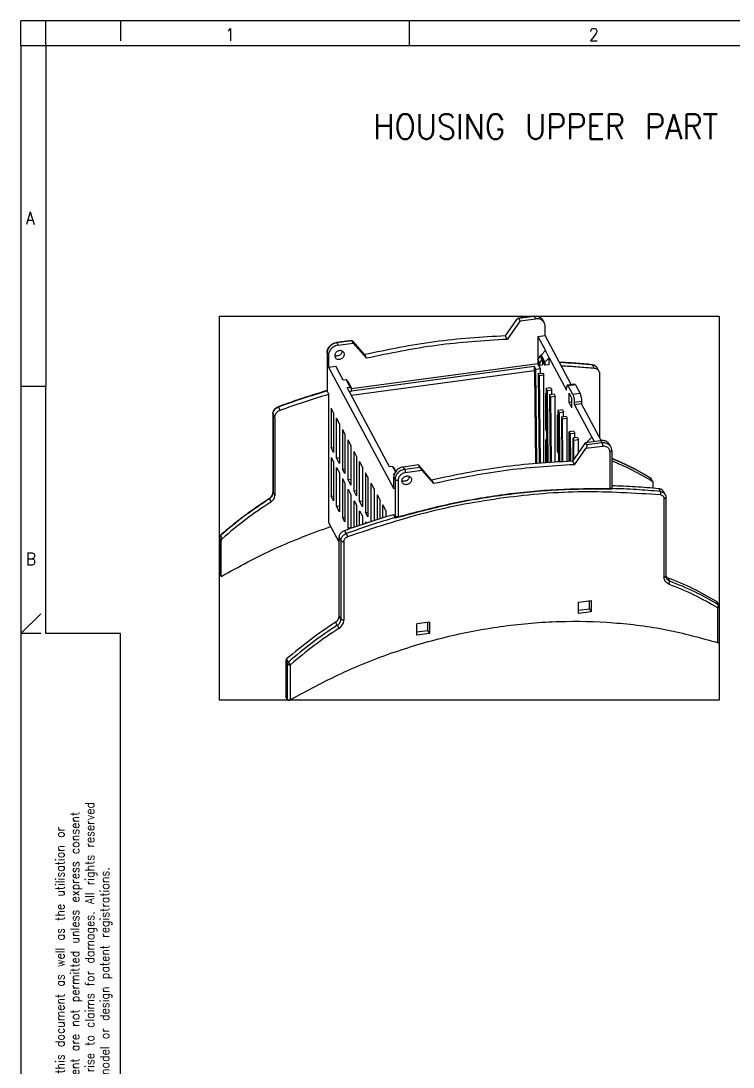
# Model space of a CAD drawing. Header units: millimetres. Extents: x -237 to 357, y 207 to 627.
# Drawn here: x -237 to -94.1, y 417.2 to 627.2 of the extents above; entities that cross this region are included whole.
import ezdxf

# ---------------------------------------------------------------- set-up
doc = ezdxf.new("R2010")
doc.units = ezdxf.units.MM
doc.layers.add('1', color=7, linetype='Continuous')
doc.styles.add('CONVERTER_11', font='txt.shx', dxfattribs={"width": 0.9})
picture_1 = doc.add_image_def('image1', size_in_pixel=(1185, 911))

# ---------------------------------------------------------------- blocks, each defined once
blk = doc.blocks.new('_rahmen__2', base_point=(352, 207.23))
at = {"layer": '1', "color": 2, "linetype": 'Continuous'}
for p, q in [((-237, 622.23), (-237, 627.23)), ((-232, 627.23), (-237, 627.23)), ((-217, 627.23), (-232, 627.23)), ((-232, 622.23), (-232, 627.23)), ((-217, 627.23), (-217, 623.23)), ((-159, 627.23), (-217, 627.23)), ((-86, 627.23), (-159, 627.23)), ((-159, 622.23), (-159, 627.23)), ((-232, 622.23), (-237, 622.23)), ((-237, 622.23), (-237, 553.89)), ((-237, 553.89), (-232, 553.89)), ((-237, 553.89), (-237, 504.23)), ((-237, 504.23), (-233, 508.23)), ((-233, 504.23), (-237, 504.23)), ((-237, 504.23), (-237, 355.73))]:
    blk.add_line(p, q, dxfattribs=at)
at = {"layer": '1', "color": 6, "linetype": 'Continuous'}
for p, q in [((-232, 622.23), (-232, 553.89)), ((-159, 622.23), (-232, 622.23)), ((-86, 622.23), (-159, 622.23)), ((-232, 504.23), (-232, 553.89)), ((-217, 504.23), (-232, 504.23)), ((-217, 212.23), (-217, 504.23))]:
    blk.add_line(p, q, dxfattribs=at)
at = {"layer": '1', "color": 7, "style": 'CONVERTER_11', "width": 0.9}
for s, p in [('1', (-196, 623.23)), ('2', (-123, 623.23)), ('A', (-236, 586.39)), ('B', (-236, 517.96))]:
    blk.add_text(s, height=2.5, dxfattribs=at).set_placement(p)
at = {"layer": '1', "color": 3, "insert": (-218.71, 385.26), "char_height": 1.8, "attachment_point": 7, "rotation": 90, "line_spacing_factor": 0.996399, "style": 'CONVERTER_11'}
blk.add_mtext('Transfer or duplication of this document as well as the utilisation or\\Pcommunication of its content are not permitted unless express consent\\Pis granted. Violations give rise to claims for damages. All rights reserved\\Pin case of patent, utility model or design patent registrations.', dxfattribs=at)
blk = doc.blocks.new('A2I_HS_CD', base_point=(352, 207.23))
at = {"layer": '1'}
blk.add_blockref('_rahmen__2', (352, 207.23), dxfattribs=at)
blk = doc.blocks.new('Rckans1', base_point=(-19.69075, 567.24561))
at = {"layer": '1', "color": 6, "style": 'CONVERTER_11', "width": 0.9}
blk.add_text('HOUSING UPPER PART', height=5, dxfattribs=at).set_placement((-166.25686, 603.50997))
blk = doc.blocks.new('BC_53_6_GEH-OT_U22_H_Select__00384165__39', base_point=(-197.15, 490.85))
at = {"color": 2, "linetype": 'Continuous'}
for p, q in [((-137.52, 567.27), (-139.81, 564.02)), ((-136.79, 567.02), (-139.42, 563.3)), ((-134.07, 567.97), (-137.16, 567.56)), ((-134.01, 567.91), (-137.05, 567.5)), ((-136.79, 567.02), (-137.05, 567.5)), ((-136.79, 567.02), (-133.75, 567.43)), ((-134.01, 567.91), (-133.75, 567.43)), ((-132.24, 567.12), (-131.98, 566.64)), ((-131.81, 564.05), (-131.81, 565.95)), ((-170.58, 563.08), (-173.67, 562.67)), ((-170.57, 563.01), (-173.61, 562.61)), ((-170.31, 562.53), (-170.57, 563.01)), ((-168.06, 560.24), (-170.36, 562.87)), ((-139.81, 564.02), (-139.42, 563.3)), ((-133.26, 563.86), (-131.81, 564.05)), ((-133.26, 563.86), (-133.26, 558.4)), ((-133.26, 563.86), (-131.76, 561.05)), ((-126.55, 554.23), (-131.81, 564.05)), ((-173.61, 562.61), (-173.35, 562.12)), ((-173.35, 562.12), (-170.31, 562.53)), ((-167.67, 559.51), (-170.31, 562.53)), ((-132.63, 560.16), (-131.76, 561.05)), ((-130.99, 559.61), (-131.76, 561.05)), ((-175.56, 560.68), (-175.56, 552.99)), ((-175.54, 560.61), (-175.28, 560.13)), ((-175.54, 560.61), (-175.54, 552.94)), ((-175.28, 560.13), (-175.28, 557.71)), ((-168.06, 560.24), (-167.67, 559.51)), ((-132.71, 560.14), (-133.24, 559.25)), ((-132.84, 558.5), (-133.24, 559.25)), ((-133.24, 559.25), (-133.24, 558.86)), ((-133.24, 558.86), (-132.84, 558.11)), ((-132.84, 558.5), (-132.44, 559.19)), ((-132.71, 560.14), (-132.63, 559.99)), ((-132.63, 559.55), (-132.63, 560.16)), ((-132.63, 560.16), (-131.86, 558.71)), ((-132.63, 559.55), (-131.86, 558.1)), ((-132.31, 558.96), (-132.31, 558.18)), ((-131.86, 558.71), (-130.99, 559.61)), ((-131.86, 558.71), (-131.86, 558.1)), ((-130.99, 558.22), (-130.99, 559.61)), ((-130.99, 559.61), (-127.49, 553.09)), ((-175.28, 557.71), (-173.83, 557.9)), ((-175.28, 557.71), (-162.19, 533.27)), ((-172.33, 555.1), (-173.83, 557.9)), ((-133.26, 558.4), (-170.69, 553.39)), ((-170.69, 553), (-134, 557.91)), ((-133.99, 556.96), (-170.69, 552.04)), ((-134, 557.91), (-133.99, 556.96)), ((-133.68, 557.32), (-134, 557.91)), ((-133.88, 556.76), (-133.99, 556.96)), ((-133.7, 538.4), (-133.88, 556.76)), ((-133.68, 557.32), (-132.75, 557.45)), ((-133.5, 538.42), (-133.68, 557.32)), ((-132.75, 557.45), (-133.26, 558.4)), ((-133.2, 556.43), (-132.27, 556.55)), ((-132.84, 558.11), (-132.84, 558.5)), ((-132.84, 558.11), (-132.31, 558.18)), ((-132.75, 556.49), (-132.75, 557.45)), ((-132.27, 556.55), (-132.07, 556.17)), ((-130.99, 558.22), (-131.86, 558.1)), ((-121.95, 557.53), (-122.29, 558.16)), ((-121, 556.94), (-121.33, 557.56)), ((-171.75, 555.18), (-172.33, 555.1)), ((-171.46, 554.96), (-171.75, 555.18)), ((-171.75, 555.18), (-170.98, 553.73)), ((-171.46, 554.96), (-170.69, 553.51)), ((-133, 556.04), (-133.2, 556.43)), ((-133.2, 556.43), (-133.03, 538.46)), ((-133, 556.04), (-132.07, 556.17)), ((-133, 556.04), (-132.83, 538.47)), ((-132.07, 538.53), (-132.07, 556.17)), ((-120.87, 556.42), (-120.87, 543.63)), ((-175.2, 552.31), (-175.54, 552.94)), ((-175.2, 526.47), (-175.2, 552.31)), ((-171.55, 553.65), (-170.98, 553.73)), ((-163.01, 537.71), (-171.55, 553.65)), ((-171.12, 552.84), (-170.69, 552.9)), ((-170.98, 553.73), (-170.69, 553.51)), ((-170.69, 552.9), (-170.69, 553.51)), ((-131.67, 552.48), (-131.6, 552.35)), ((-131.67, 545.12), (-131.67, 552.48)), ((-130.68, 553.58), (-131.61, 553.46)), ((-131.41, 553.07), (-131.61, 553.46)), ((-131.61, 553.46), (-131.47, 538.58)), ((-131.41, 553.07), (-130.47, 553.2)), ((-131.41, 553.07), (-131.26, 538.59)), ((-130, 552.3), (-130.93, 552.18)), ((-130.68, 553.58), (-130.47, 553.2)), ((-130.47, 552.24), (-130.47, 553.2)), ((-130, 552.3), (-129.79, 551.92)), ((-127.49, 553.09), (-127.49, 553.52)), ((-125.89, 554.32), (-127.34, 554.13)), ((-125.73, 554.17), (-127.18, 553.98)), ((-126.25, 552.24), (-127.18, 553.98)), ((-127, 550.61), (-127, 552.51)), ((-127, 552.51), (-126.43, 551.45)), ((-124.8, 552.43), (-126.25, 552.24)), ((-125.73, 554.17), (-124.8, 552.43)), ((-130.72, 551.79), (-130.93, 552.18)), ((-130.93, 552.18), (-130.79, 538.63)), ((-130.72, 551.79), (-129.79, 551.92)), ((-130.72, 551.79), (-130.59, 538.64)), ((-129.79, 538.69), (-129.79, 551.92)), ((-126.43, 550.69), (-127, 550.61)), ((-126.43, 549.55), (-127, 550.61)), ((-126.43, 549.55), (-126.43, 551.45)), ((-124.49, 550.81), (-125.94, 550.62)), ((-125.94, 550.19), (-125.94, 550.62)), ((-124.49, 550.38), (-125.94, 550.19)), ((-124.49, 550.81), (-124.49, 550.38)), ((-120.54, 543), (-124.49, 550.38)), ((-186.42, 548.38), (-186.42, 532.6)), ((-186.41, 548.31), (-186.41, 532.53)), ((-186.07, 547.69), (-186.41, 548.31)), ((-184.99, 549.09), (-185.32, 549.72)), ((-174.77, 549.47), (-174.77, 541.51)), ((-174.29, 548.58), (-174.77, 549.47)), ((-174.29, 548.58), (-174.29, 540.62)), ((-129.34, 540.78), (-129.34, 548.14)), ((-129.34, 548.14), (-129.22, 547.91)), ((-128.3, 549.14), (-129.23, 549.01)), ((-129.23, 549.01), (-129.13, 538.73)), ((-129.02, 548.63), (-129.23, 549.01)), ((-129.02, 548.63), (-128.09, 548.75)), ((-129.02, 548.63), (-128.93, 538.74)), ((-128.3, 549.14), (-128.09, 548.75)), ((-128.09, 547.79), (-128.09, 548.75)), ((-125.94, 550.19), (-122.45, 543.67)), ((-186.07, 547.69), (-186.07, 531.91)), ((-173.69, 539.49), (-173.69, 547.46)), ((-173.09, 546.34), (-173.69, 547.46)), ((-173.09, 546.34), (-173.09, 538.38)), ((-128.55, 547.73), (-127.61, 547.86)), ((-128.55, 547.73), (-128.46, 538.77)), ((-128.34, 547.35), (-128.55, 547.73)), ((-128.34, 547.35), (-127.41, 547.47)), ((-128.26, 538.78), (-128.34, 547.35)), ((-127.61, 547.86), (-127.41, 547.47)), ((-127.41, 538.82), (-127.41, 547.47)), ((-172.49, 545.22), (-172.49, 537.26)), ((-172.01, 544.33), (-172.49, 545.22)), ((-172.01, 544.33), (-172.01, 536.37)), ((-131.67, 545.12), (-131.53, 545.14)), ((-131.53, 544.86), (-131.67, 545.12)), ((-126.02, 544.89), (-126.95, 544.76)), ((-126.75, 544.38), (-126.95, 544.76)), ((-126.9, 538.84), (-126.95, 544.76)), ((-126.75, 544.38), (-125.82, 544.5)), ((-126.75, 544.38), (-126.69, 538.85)), ((-126.02, 544.89), (-125.82, 544.5)), ((-125.82, 543.54), (-125.82, 544.5)), ((-171.36, 535.15), (-171.36, 543.11)), ((-170.77, 542), (-171.36, 543.11)), ((-170.77, 542), (-170.77, 534.04)), ((-131.67, 538.56), (-131.67, 543.22)), ((-131.67, 543.22), (-131.51, 542.92)), ((-127.01, 538.83), (-127.01, 543.79)), ((-127.01, 543.79), (-126.94, 543.66)), ((-123.69, 542.58), (-126.33, 538.86)), ((-125.34, 543.61), (-126.27, 543.48)), ((-126.27, 543.48), (-126.06, 543.1)), ((-126.27, 543.48), (-126.22, 539)), ((-126.06, 543.1), (-125.13, 543.22)), ((-126.02, 539.29), (-126.06, 543.1)), ((-125.34, 543.61), (-125.13, 543.22)), ((-125.13, 540.55), (-125.13, 543.22)), ((-123.69, 542.58), (-120.65, 542.99)), ((-123.43, 542.1), (-123.69, 542.58)), ((-120.26, 541.83), (-123.64, 541.38)), ((-120.39, 542.51), (-123.43, 542.1)), ((-123.31, 542.77), (-122.45, 543.67)), ((-123.31, 542.63), (-123.31, 542.77)), ((-123.31, 542.77), (-123.25, 542.64)), ((-122.45, 543.67), (-121.99, 542.81)), ((-120.39, 542.51), (-120.65, 542.99)), ((-118.63, 541.72), (-118.89, 542.2)), ((-174.77, 541.51), (-174.29, 541.57)), ((-174.29, 540.62), (-174.77, 541.51)), ((-170.11, 532.82), (-170.11, 540.78)), ((-169.63, 539.88), (-170.11, 540.78)), ((-169.63, 539.88), (-169.63, 531.92)), ((-129.34, 540.78), (-129.15, 540.8)), ((-129.15, 540.41), (-129.34, 540.78)), ((-125.94, 538.14), (-123.64, 541.38)), ((-118.81, 540.73), (-118.81, 533.39)), ((-118.44, 540.97), (-118.44, 533.28)), ((-174.77, 539.61), (-174.29, 538.71)), ((-174.77, 539.61), (-174.77, 531.81)), ((-174.29, 538.71), (-174.29, 530.92)), ((-173.69, 539.49), (-173.09, 539.57)), ((-173.09, 538.38), (-173.69, 539.49)), ((-168.44, 537.65), (-169.03, 538.76)), ((-169.03, 530.8), (-169.03, 538.76)), ((-168.44, 537.65), (-168.44, 529.69)), ((-162.43, 537.79), (-163.01, 537.71)), ((-162.43, 537.79), (-162.14, 537.57)), ((-162.43, 537.79), (-161.85, 536.71)), ((-157.21, 538.09), (-160.25, 537.68)), ((-159.99, 537.2), (-160.25, 537.68)), ((-156.95, 537.61), (-159.99, 537.2)), ((-156.95, 537.61), (-157.21, 538.09)), ((-154.58, 535.07), (-157.21, 538.09)), ((-129.34, 538.87), (-129.26, 538.72)), ((-129.34, 538.72), (-129.34, 538.87)), ((-126.33, 538.86), (-125.94, 538.14)), ((-173.69, 537.59), (-173.09, 536.48)), ((-173.69, 529.79), (-173.69, 537.59)), ((-173.09, 536.48), (-173.09, 528.68)), ((-172.49, 537.26), (-172.01, 537.32)), ((-172.01, 536.37), (-172.49, 537.26)), ((-167.36, 535.63), (-167.83, 536.53)), ((-167.83, 536.53), (-167.83, 528.57)), ((-167.36, 535.63), (-167.36, 527.67)), ((-162.24, 536.26), (-162.07, 536.29)), ((-162.14, 536.08), (-162.24, 536.26)), ((-162.19, 533.27), (-162.19, 535.69)), ((-161.93, 535.21), (-162.19, 535.69)), ((-161.75, 536.84), (-162.14, 537.57)), ((-156.48, 536.98), (-159.87, 536.53)), ((-156.48, 536.98), (-154.19, 534.35)), ((-172.49, 535.36), (-172.49, 527.56)), ((-172.49, 535.36), (-172.01, 534.46)), ((-172.01, 534.46), (-172.01, 526.67)), ((-171.36, 535.15), (-170.77, 535.23)), ((-170.77, 534.04), (-171.36, 535.15)), ((-166.11, 533.3), (-166.7, 534.42)), ((-166.7, 526.79), (-166.7, 534.42)), ((-161.93, 535.21), (-161.93, 527.53)), ((-161.31, 535.03), (-161.31, 527.69)), ((-154.58, 535.07), (-154.19, 534.35)), ((-118.45, 533.44), (-118.45, 533.22)), ((-110.32, 534.86), (-110.66, 535.48)), ((-110.19, 534.72), (-110.53, 535.35)), ((-110.15, 533.49), (-110.15, 534.55)), ((-187.14, 531.31), (-186.81, 530.68)), ((-186.41, 532.53), (-186.07, 531.91)), ((-174.77, 531.81), (-174.29, 531.88)), ((-174.29, 530.92), (-174.77, 531.81)), ((-171.36, 533.24), (-170.77, 532.13)), ((-171.36, 525.45), (-171.36, 533.24)), ((-170.77, 532.13), (-170.77, 525.4)), ((-169.63, 532.88), (-170.11, 532.82)), ((-169.63, 531.92), (-170.11, 532.82)), ((-166.11, 533.3), (-166.11, 526.98)), ((-164.97, 531.19), (-165.45, 532.08)), ((-165.45, 527.19), (-165.45, 532.08)), ((-108.68, 532.76), (-109.01, 533.38)), ((-107.72, 532.16), (-108.06, 532.79)), ((-107.95, 531.34), (-107.95, 515.56)), ((-107.58, 531.58), (-107.58, 515.8)), ((-173.69, 529.79), (-173.09, 529.87)), ((-173.09, 528.68), (-173.69, 529.79)), ((-170.11, 525.63), (-170.11, 530.91)), ((-170.11, 530.91), (-169.63, 530.02)), ((-169.63, 530.02), (-169.63, 525.8)), ((-169.03, 530.8), (-168.44, 530.88)), ((-168.44, 529.69), (-169.03, 530.8)), ((-164.97, 531.19), (-164.97, 527.34)), ((-164.37, 527.53), (-164.37, 530.07)), ((-163.78, 528.96), (-164.37, 530.07)), ((-172.49, 527.56), (-172.01, 527.63)), ((-172.01, 526.67), (-172.49, 527.56)), ((-169.03, 526.01), (-169.03, 528.9)), ((-169.03, 528.9), (-168.44, 527.78)), ((-168.44, 527.78), (-168.44, 526.21)), ((-167.83, 528.57), (-167.36, 528.63)), ((-167.36, 527.67), (-167.83, 528.57)), ((-163.78, 528.96), (-163.78, 527.71)), ((-161.93, 527.53), (-162.26, 528.16)), ((-161.83, 527.71), (-161.83, 527.41)), ((-173.13, 522.6), (-175.2, 526.47)), ((-171.36, 525.45), (-170.77, 525.53)), ((-171.24, 525.23), (-171.36, 525.45)), ((-167.83, 526.66), (-167.72, 526.45)), ((-167.83, 526.66), (-167.83, 526.42)), ((-197.15, 523.63), (-197.15, 516.41)), ((-197.13, 523.57), (-197.13, 516.34)), ((-197.13, 523.57), (-196.79, 522.94)), ((-196.95, 523.92), (-196.62, 523.29)), ((-196.79, 515.71), (-196.79, 522.94)), ((-173.13, 507.76), (-173.13, 523.54)), ((-172.79, 522.91), (-173.13, 523.54)), ((-172.79, 522.91), (-172.79, 507.13)), ((-171.71, 524.31), (-172.05, 524.94)), ((-172.18, 522.73), (-172.18, 506.95)), ((-196.79, 515.71), (-197.13, 516.34)), ((-107.19, 515.46), (-106.86, 514.83)), ((-125.09, 510.53), (-122.58, 510.86)), ((-125.09, 508.28), (-125.09, 510.53)), ((-122.9, 509.22), (-122.9, 510.82)), ((-122.58, 510.86), (-122.58, 508.61)), ((-97.38, 510.71), (-97.05, 510.08)), ((-96.91, 509.94), (-97.25, 510.57)), ((-125.09, 508.92), (-122.9, 509.22)), ((-122.58, 508.61), (-125.09, 508.28)), ((-122.9, 509.22), (-122.58, 508.61)), ((-97.22, 509.46), (-97.22, 502.46)), ((-96.85, 509.71), (-96.85, 502.49)), ((-173.53, 505.9), (-173.86, 506.53)), ((-172.79, 507.13), (-173.13, 507.76)), ((-155.04, 506.52), (-157.55, 506.18)), ((-157.55, 503.93), (-157.55, 506.18)), ((-155.36, 504.87), (-155.36, 506.47)), ((-155.04, 506.52), (-155.04, 504.26)), ((-157.55, 504.58), (-155.36, 504.87)), ((-155.04, 504.26), (-157.55, 503.93)), ((-155.04, 504.26), (-155.36, 504.87)), ((-183.85, 498.79), (-183.51, 498.16)), ((-183.85, 498.79), (-183.85, 491.57)), ((-183.34, 498.52), (-183.68, 499.15)), ((-183.51, 490.94), (-183.51, 498.16)), ((-182.9, 490.98), (-182.9, 497.99)), ((-183.51, 490.94), (-183.85, 491.57))]:
    blk.add_line(p, q, dxfattribs=at)
for centre, start, end in [((-110.97, 535.11), 28.1868, 58.6535), ((-196.65, 523.63), 131.2531, 180), ((-97.35, 509.71), 0, 28.1868)]:
    blk.add_arc(centre, 0.5, start, end, dxfattribs=at)
for points, knots in [([(-137.52, 567.27), (-137.49, 567.31), (-137.43, 567.38), (-137.34, 567.47), (-137.25, 567.53), (-137.19, 567.55), (-137.16, 567.56)], [0, 0, 0, 0, 0.1456432, 0.2755247, 0.3838684, 0.4684606, 0.4684606, 0.4684606, 0.4684606]), ([(-137.16, 567.56), (-137.14, 567.56), (-137.09, 567.56), (-137.06, 567.52), (-137.05, 567.5)], [0, 0, 0, 0, 0.0682732, 0.1344936, 0.1344936, 0.1344936, 0.1344936]), ([(-134.07, 567.97), (-134.02, 567.98), (-133.93, 567.99), (-133.78, 567.99), (-133.64, 567.99), (-133.5, 567.97), (-133.37, 567.95), (-133.24, 567.92), (-133.11, 567.87), (-132.99, 567.82), (-132.88, 567.76), (-132.76, 567.7), (-132.66, 567.62), (-132.56, 567.53), (-132.47, 567.44), (-132.38, 567.35), (-132.31, 567.24), (-132.26, 567.16), (-132.24, 567.12)], [0, 0, 0, 0, 0.154107, 0.28848, 0.438151, 0.568803, 0.705525, 0.840988, 0.974153, 1.106069, 1.228477, 1.365982, 1.50318, 1.623485, 1.753153, 1.882172, 2.014556, 2.1467, 2.1467, 2.1467, 2.1467]), ([(-134.01, 567.91), (-134.01, 567.93), (-134.03, 567.96), (-134.06, 567.97), (-134.07, 567.97)], [0, 0, 0, 0, 0.05960498, 0.09445662, 0.09445662, 0.09445662, 0.09445662]), ([(-132.24, 567.12), (-132.3, 567.21), (-132.41, 567.4), (-132.66, 567.62), (-132.95, 567.79), (-133.28, 567.89), (-133.64, 567.94), (-133.88, 567.92), (-134.01, 567.91)], [0, 0, 0, 0, 0.320626, 0.646091, 0.980349, 1.325836, 1.683216, 2.051445, 2.051445, 2.051445, 2.051445]), ([(-131.98, 566.64), (-132.04, 566.73), (-132.16, 566.91), (-132.4, 567.13), (-132.7, 567.3), (-133.03, 567.41), (-133.38, 567.46), (-133.62, 567.44), (-133.75, 567.43)], [0, 0, 0, 0, 0.320626, 0.646091, 0.980349, 1.325836, 1.683216, 2.051445, 2.051445, 2.051445, 2.051445]), ([(-131.81, 565.95), (-131.82, 566.08), (-131.84, 566.31), (-131.93, 566.53), (-131.98, 566.64)], [0, 0, 0, 0, 0.3591001, 0.7118144, 0.7118144, 0.7118144, 0.7118144]), ([(-170.57, 563.01), (-170.58, 563.03), (-170.59, 563.05), (-170.59, 563.08), (-170.58, 563.08)], [0, 0, 0, 0, 0.05498309, 0.07404975, 0.07404975, 0.07404975, 0.07404975]), ([(-170.58, 563.08), (-170.57, 563.08), (-170.55, 563.07), (-170.5, 563.02), (-170.43, 562.95), (-170.38, 562.9), (-170.36, 562.87)], [0, 0, 0, 0, 0.0306225, 0.0957791, 0.1926099, 0.3150593, 0.3150593, 0.3150593, 0.3150593]), ([(-139.81, 564.02), (-144.53, 563.73), (-154.04, 563.14), (-163.37, 561.21), (-168.06, 560.24)], [0, 0, 0, 0, 14.178223, 28.5383, 28.5383, 28.5383, 28.5383]), ([(-139.42, 563.3), (-144.15, 563.01), (-153.65, 562.42), (-162.98, 560.49), (-167.67, 559.51)], [0, 0, 0, 0, 14.178223, 28.5383, 28.5383, 28.5383, 28.5383]), ([(-175.56, 560.68), (-175.56, 560.74), (-175.55, 560.85), (-175.52, 561.02), (-175.48, 561.18), (-175.4, 561.41), (-175.26, 561.68), (-175.08, 561.92), (-174.9, 562.1), (-174.74, 562.23), (-174.58, 562.34), (-174.35, 562.47), (-174.06, 562.6), (-173.8, 562.64), (-173.67, 562.67)], [0, 0, 0, 0, 0.181887, 0.338239, 0.511173, 0.686235, 1.050075, 1.421439, 1.597293, 1.807574, 2.020515, 2.199887, 2.589491, 2.975683, 2.975683, 2.975683, 2.975683]), ([(-173.61, 562.61), (-173.78, 562.57), (-174.12, 562.5), (-174.58, 562.26), (-174.99, 561.93), (-175.29, 561.53), (-175.5, 561.08), (-175.53, 560.77), (-175.54, 560.61)], [0, 0, 0, 0, 0.515633, 1.037673, 1.55558, 2.059697, 2.543454, 3.005277, 3.005277, 3.005277, 3.005277]), ([(-173.35, 562.12), (-173.52, 562.09), (-173.86, 562.02), (-174.32, 561.78), (-174.73, 561.45), (-175.03, 561.05), (-175.24, 560.6), (-175.27, 560.29), (-175.28, 560.13)], [0, 0, 0, 0, 0.515633, 1.037673, 1.55558, 2.059697, 2.543454, 3.005277, 3.005277, 3.005277, 3.005277]), ([(-172.18, 560.64), (-172.22, 560.71), (-172.31, 560.83), (-172.51, 560.97), (-172.75, 561.04), (-173, 561.05), (-173.27, 561), (-173.51, 560.89), (-173.73, 560.72), (-173.89, 560.52), (-174, 560.28), (-174.02, 560.12), (-174.03, 560.04)], [0, 0, 0, 0, 0.227738, 0.46212, 0.707455, 0.964574, 1.23101, 1.501962, 1.771571, 2.03429, 2.286222, 2.526301, 2.526301, 2.526301, 2.526301]), ([(-174.02, 560.12), (-173.95, 560.09), (-173.8, 560.03), (-173.55, 560.01), (-173.29, 560.05), (-173.05, 560.15), (-172.83, 560.3), (-172.66, 560.49), (-172.53, 560.7), (-172.5, 560.86), (-172.49, 560.94)], [0, 0, 0, 0, 0.236966, 0.48516, 0.742736, 1.005592, 1.268447, 1.526023, 1.774217, 2.011183, 2.011183, 2.011183, 2.011183]), ([(-173.61, 562.61), (-173.62, 562.62), (-173.63, 562.65), (-173.66, 562.66), (-173.67, 562.67)], [0, 0, 0, 0, 0.05960498, 0.09445662, 0.09445662, 0.09445662, 0.09445662]), ([(-175.54, 560.61), (-175.55, 560.62), (-175.55, 560.65), (-175.56, 560.67), (-175.56, 560.68)], [0, 0, 0, 0, 0.03451806, 0.06742878, 0.06742878, 0.06742878, 0.06742878]), ([(-174.03, 560.04), (-174.02, 559.98), (-174.02, 559.86), (-173.97, 559.75), (-173.94, 559.7)], [0, 0, 0, 0, 0.17955, 0.3559072, 0.3559072, 0.3559072, 0.3559072]), ([(-173.94, 559.7), (-173.89, 559.62), (-173.79, 559.47), (-173.54, 559.34), (-173.25, 559.28), (-172.95, 559.31), (-172.66, 559.42), (-172.4, 559.6), (-172.21, 559.84), (-172.1, 560.11), (-172.08, 560.39), (-172.15, 560.56), (-172.18, 560.64)], [0, 0, 0, 0, 0.26309, 0.536137, 0.824568, 1.127601, 1.439319, 1.751036, 2.05407, 2.3425, 2.615547, 2.878638, 2.878638, 2.878638, 2.878638]), ([(-122.36, 558.22), (-123.46, 558.32), (-125.65, 558.53), (-127.85, 558.65), (-128.95, 558.71)], [0, 0, 0, 0, 3.296243, 6.606105, 6.606105, 6.606105, 6.606105]), ([(-122.29, 558.16), (-123.39, 558.26), (-125.6, 558.47), (-127.81, 558.59), (-128.92, 558.65)], [0, 0, 0, 0, 3.3157, 6.646043, 6.646043, 6.646043, 6.646043]), ([(-128.58, 558.02), (-127.47, 557.96), (-125.26, 557.84), (-123.06, 557.63), (-121.95, 557.53)], [0, 0, 0, 0, 3.330343, 6.646043, 6.646043, 6.646043, 6.646043]), ([(-122.36, 558.22), (-122.31, 558.22), (-122.2, 558.2), (-122.04, 558.16), (-121.89, 558.1), (-121.71, 557.99), (-121.5, 557.83), (-121.39, 557.65), (-121.33, 557.56)], [0, 0, 0, 0, 0.163244, 0.324408, 0.498539, 0.639728, 0.958065, 1.271819, 1.271819, 1.271819, 1.271819]), ([(-122.36, 558.22), (-122.35, 558.22), (-122.32, 558.21), (-122.3, 558.18), (-122.29, 558.16)], [0, 0, 0, 0, 0.04244252, 0.09818165, 0.09818165, 0.09818165, 0.09818165]), ([(-122.29, 558.16), (-122.19, 558.14), (-121.99, 558.11), (-121.72, 557.98), (-121.49, 557.8), (-121.38, 557.64), (-121.33, 557.56)], [0, 0, 0, 0, 0.30867, 0.60531, 0.891952, 1.172894, 1.172894, 1.172894, 1.172894]), ([(-121.95, 557.53), (-121.85, 557.52), (-121.65, 557.48), (-121.38, 557.35), (-121.15, 557.17), (-121.05, 557.01), (-121, 556.94)], [0, 0, 0, 0, 0.30867, 0.60531, 0.891952, 1.172894, 1.172894, 1.172894, 1.172894]), ([(-121, 556.94), (-120.96, 556.85), (-120.89, 556.69), (-120.88, 556.51), (-120.87, 556.42)], [0, 0, 0, 0, 0.2645357, 0.5338608, 0.5338608, 0.5338608, 0.5338608]), ([(-175.56, 553.01), (-175.87, 552.92), (-176.49, 552.74), (-178.45, 552.14), (-181.42, 551.2), (-184.06, 550.25), (-185.37, 549.78)], [0, 0, 0, 0, 0.974021, 1.948605, 6.137925, 10.335263, 10.335263, 10.335263, 10.335263]), ([(-175.54, 552.94), (-177.18, 552.44), (-180.47, 551.45), (-183.7, 550.29), (-185.32, 549.72)], [0, 0, 0, 0, 5.143682, 10.299958, 10.299958, 10.299958, 10.299958]), ([(-184.99, 549.09), (-183.37, 549.67), (-180.13, 550.82), (-176.85, 551.81), (-175.2, 552.31)], [0, 0, 0, 0, 5.156276, 10.299958, 10.299958, 10.299958, 10.299958]), ([(-175.56, 552.99), (-175.56, 552.98), (-175.56, 552.98), (-175.55, 552.96), (-175.55, 552.95), (-175.54, 552.94), (-175.54, 552.94)], [0, 0, 0, 0, 0.01027254, 0.02367885, 0.03853838, 0.05549798, 0.05549798, 0.05549798, 0.05549798]), ([(-127.34, 554.13), (-127.36, 554.11), (-127.43, 554.07), (-127.46, 553.93), (-127.49, 553.75), (-127.49, 553.6), (-127.49, 553.52)], [0, 0, 0, 0, 0.0792975, 0.2122926, 0.4059893, 0.6521909, 0.6521909, 0.6521909, 0.6521909]), ([(-127.18, 553.98), (-127.2, 554.02), (-127.24, 554.09), (-127.31, 554.12), (-127.34, 554.13)], [0, 0, 0, 0, 0.143052, 0.2266959, 0.2266959, 0.2266959, 0.2266959]), ([(-125.73, 554.17), (-125.75, 554.22), (-125.79, 554.29), (-125.86, 554.31), (-125.89, 554.32)], [0, 0, 0, 0, 0.143052, 0.2266959, 0.2266959, 0.2266959, 0.2266959]), ([(-124.8, 552.43), (-124.77, 552.37), (-124.71, 552.23), (-124.64, 551.99), (-124.58, 551.71), (-124.53, 551.41), (-124.5, 551.11), (-124.49, 550.91), (-124.49, 550.81)], [0, 0, 0, 0, 0.202087, 0.456941, 0.749288, 1.06056, 1.370656, 1.659571, 1.659571, 1.659571, 1.659571]), ([(-126.25, 552.24), (-126.22, 552.18), (-126.16, 552.04), (-126.09, 551.8), (-126.03, 551.52), (-125.98, 551.22), (-125.95, 550.92), (-125.94, 550.72), (-125.94, 550.62)], [0, 0, 0, 0, 0.202087, 0.456941, 0.749288, 1.06056, 1.370656, 1.659571, 1.659571, 1.659571, 1.659571]), ([(-186.42, 548.38), (-186.42, 548.42), (-186.42, 548.49), (-186.41, 548.6), (-186.39, 548.7), (-186.35, 548.8), (-186.31, 548.91), (-186.26, 549.01), (-186.21, 549.12), (-186.14, 549.22), (-186.06, 549.31), (-185.98, 549.4), (-185.9, 549.48), (-185.8, 549.55), (-185.7, 549.62), (-185.6, 549.68), (-185.49, 549.74), (-185.41, 549.77), (-185.37, 549.78)], [0, 0, 0, 0, 0.115759, 0.217468, 0.319911, 0.438275, 0.542979, 0.664115, 0.779526, 0.895817, 1.022412, 1.133232, 1.262543, 1.375217, 1.497416, 1.619779, 1.742173, 1.864422, 1.864422, 1.864422, 1.864422]), ([(-186.42, 548.38), (-186.42, 548.37), (-186.42, 548.34), (-186.41, 548.32), (-186.41, 548.31)], [0, 0, 0, 0, 0.03291072, 0.06742878, 0.06742878, 0.06742878, 0.06742878]), ([(-186.41, 548.31), (-186.4, 548.41), (-186.39, 548.61), (-186.28, 548.89), (-186.11, 549.16), (-185.89, 549.39), (-185.62, 549.59), (-185.42, 549.67), (-185.32, 549.72)], [0, 0, 0, 0, 0.289496, 0.590437, 0.902748, 1.224309, 1.55149, 1.879794, 1.879794, 1.879794, 1.879794]), ([(-186.07, 547.69), (-186.06, 547.78), (-186.05, 547.98), (-185.94, 548.26), (-185.77, 548.53), (-185.55, 548.76), (-185.29, 548.96), (-185.09, 549.04), (-184.99, 549.09)], [0, 0, 0, 0, 0.289496, 0.590437, 0.902748, 1.224309, 1.55149, 1.879794, 1.879794, 1.879794, 1.879794]), ([(-185.37, 549.78), (-185.37, 549.78), (-185.36, 549.78), (-185.34, 549.75), (-185.33, 549.73), (-185.32, 549.72)], [0, 0, 0, 0, 0.01259632, 0.04076441, 0.08538674, 0.08538674, 0.08538674, 0.08538674]), ([(-123.43, 542.1), (-123.43, 542.07), (-123.4, 542.01), (-123.41, 541.91), (-123.44, 541.78), (-123.49, 541.65), (-123.56, 541.51), (-123.61, 541.42), (-123.64, 541.38)], [0, 0, 0, 0, 0.081804, 0.1878602, 0.3167339, 0.4628059, 0.6182625, 0.7742732, 0.7742732, 0.7742732, 0.7742732]), ([(-118.89, 542.2), (-118.94, 542.29), (-119.06, 542.48), (-119.31, 542.7), (-119.6, 542.86), (-119.93, 542.97), (-120.29, 543.02), (-120.53, 543), (-120.65, 542.99)], [0, 0, 0, 0, 0.320626, 0.646091, 0.980349, 1.325836, 1.683216, 2.051445, 2.051445, 2.051445, 2.051445]), ([(-118.63, 541.72), (-118.69, 541.81), (-118.8, 541.99), (-119.05, 542.21), (-119.34, 542.38), (-119.67, 542.49), (-120.03, 542.54), (-120.27, 542.52), (-120.39, 542.51)], [0, 0, 0, 0, 0.320626, 0.646091, 0.980349, 1.325836, 1.683216, 2.051445, 2.051445, 2.051445, 2.051445]), ([(-120.39, 542.51), (-120.38, 542.48), (-120.35, 542.42), (-120.32, 542.32), (-120.3, 542.21), (-120.28, 542.08), (-120.27, 541.96), (-120.26, 541.87), (-120.26, 541.83)], [0, 0, 0, 0, 0.0842028, 0.1903919, 0.3122033, 0.4418999, 0.5711068, 0.6914878, 0.6914878, 0.6914878, 0.6914878]), ([(-118.81, 540.73), (-118.82, 540.84), (-118.84, 541.06), (-118.99, 541.36), (-119.23, 541.61), (-119.54, 541.77), (-119.89, 541.86), (-120.14, 541.84), (-120.26, 541.83)], [0, 0, 0, 0, 0.333278, 0.660898, 0.992187, 1.335233, 1.694389, 2.069437, 2.069437, 2.069437, 2.069437]), ([(-118.44, 540.97), (-118.45, 540.94), (-118.46, 540.88), (-118.55, 540.81), (-118.67, 540.75), (-118.76, 540.74), (-118.81, 540.73)], [0, 0, 0, 0, 0.0846276, 0.1897751, 0.3210579, 0.4731933, 0.4731933, 0.4731933, 0.4731933]), ([(-118.44, 540.97), (-118.44, 541.03), (-118.45, 541.16), (-118.48, 541.35), (-118.54, 541.54), (-118.6, 541.66), (-118.63, 541.72)], [0, 0, 0, 0, 0.1756076, 0.3864275, 0.5839512, 0.7806872, 0.7806872, 0.7806872, 0.7806872]), ([(-160.25, 537.68), (-160.42, 537.65), (-160.76, 537.58), (-161.23, 537.34), (-161.63, 537.01), (-161.94, 536.61), (-162.14, 536.16), (-162.17, 535.85), (-162.19, 535.69)], [0, 0, 0, 0, 0.515633, 1.037673, 1.55558, 2.059697, 2.543454, 3.005277, 3.005277, 3.005277, 3.005277]), ([(-156.48, 536.98), (-156.52, 537.02), (-156.58, 537.09), (-156.67, 537.21), (-156.76, 537.32), (-156.84, 537.43), (-156.9, 537.52), (-156.94, 537.58), (-156.95, 537.61)], [0, 0, 0, 0, 0.1422689, 0.2931508, 0.4424565, 0.5801072, 0.6968462, 0.7849294, 0.7849294, 0.7849294, 0.7849294]), ([(-126.33, 538.86), (-131.05, 538.57), (-140.56, 537.98), (-149.88, 536.05), (-154.58, 535.07)], [0, 0, 0, 0, 14.178223, 28.5383, 28.5383, 28.5383, 28.5383]), ([(-125.94, 538.14), (-130.66, 537.84), (-140.17, 537.26), (-149.5, 535.32), (-154.19, 534.35)], [0, 0, 0, 0, 14.178223, 28.5383, 28.5383, 28.5383, 28.5383]), ([(-118.44, 539.47), (-117.94, 539.25), (-116.93, 538.82), (-115.09, 537.96), (-113, 536.89), (-111.45, 535.98), (-110.71, 535.54)], [0, 0, 0, 0, 1.645672, 3.284078, 6.097064, 8.684871, 8.684871, 8.684871, 8.684871]), ([(-118.44, 539.44), (-117.1, 538.85), (-114.43, 537.68), (-111.91, 536.21), (-110.66, 535.48)], [0, 0, 0, 0, 4.393497, 8.734948, 8.734948, 8.734948, 8.734948]), ([(-118.44, 538.95), (-117.04, 538.34), (-114.25, 537.14), (-111.63, 535.61), (-110.32, 534.86)], [0, 0, 0, 0, 4.577615, 9.098662, 9.098662, 9.098662, 9.098662]), ([(-159.99, 537.2), (-160.16, 537.17), (-160.5, 537.1), (-160.97, 536.85), (-161.37, 536.53), (-161.68, 536.13), (-161.89, 535.68), (-161.91, 535.36), (-161.93, 535.21)], [0, 0, 0, 0, 0.515633, 1.037673, 1.55558, 2.059697, 2.543454, 3.005277, 3.005277, 3.005277, 3.005277]), ([(-159.87, 536.53), (-159.99, 536.5), (-160.25, 536.45), (-160.6, 536.27), (-160.9, 536.02), (-161.13, 535.72), (-161.28, 535.39), (-161.3, 535.15), (-161.31, 535.03)], [0, 0, 0, 0, 0.386725, 0.778255, 1.166685, 1.544773, 1.907591, 2.253957, 2.253957, 2.253957, 2.253957]), ([(-160.54, 534.88), (-160.53, 534.96), (-160.52, 535.12), (-160.41, 535.35), (-160.24, 535.56), (-160.03, 535.72), (-159.78, 535.84), (-159.52, 535.89), (-159.26, 535.88), (-159.02, 535.8), (-158.82, 535.67), (-158.74, 535.54), (-158.69, 535.48)], [0, 0, 0, 0, 0.240078, 0.49201, 0.754729, 1.024339, 1.29529, 1.561726, 1.818845, 2.06418, 2.298563, 2.526301, 2.526301, 2.526301, 2.526301]), ([(-160.54, 534.96), (-160.46, 534.93), (-160.31, 534.86), (-160.06, 534.85), (-159.81, 534.89), (-159.56, 534.99), (-159.35, 535.13), (-159.17, 535.32), (-159.05, 535.54), (-159.02, 535.7), (-159, 535.78)], [0, 0, 0, 0, 0.236966, 0.48516, 0.742736, 1.005592, 1.268447, 1.526023, 1.774217, 2.011183, 2.011183, 2.011183, 2.011183]), ([(-159.99, 537.2), (-159.98, 537.18), (-159.96, 537.12), (-159.93, 537.02), (-159.9, 536.9), (-159.88, 536.78), (-159.87, 536.65), (-159.87, 536.57), (-159.87, 536.53)], [0, 0, 0, 0, 0.0842028, 0.1903919, 0.3122033, 0.4418999, 0.5711068, 0.6914878, 0.6914878, 0.6914878, 0.6914878]), ([(-110.66, 535.48), (-110.67, 535.49), (-110.68, 535.52), (-110.7, 535.53), (-110.71, 535.54)], [0, 0, 0, 0, 0.03687982, 0.07172148, 0.07172148, 0.07172148, 0.07172148]), ([(-161.93, 535.21), (-161.91, 535.19), (-161.88, 535.14), (-161.79, 535.09), (-161.69, 535.05), (-161.57, 535.03), (-161.44, 535.02), (-161.36, 535.03), (-161.31, 535.03)], [0, 0, 0, 0, 0.0782978, 0.1731376, 0.2840509, 0.4072005, 0.53689, 0.6665796, 0.6665796, 0.6665796, 0.6665796]), ([(-160.46, 534.53), (-160.48, 534.59), (-160.53, 534.7), (-160.54, 534.82), (-160.54, 534.88)], [0, 0, 0, 0, 0.1763572, 0.3559072, 0.3559072, 0.3559072, 0.3559072]), ([(-158.69, 535.48), (-158.66, 535.4), (-158.59, 535.23), (-158.62, 534.95), (-158.73, 534.68), (-158.92, 534.44), (-159.17, 534.26), (-159.47, 534.15), (-159.77, 534.12), (-160.06, 534.18), (-160.3, 534.31), (-160.41, 534.46), (-160.46, 534.53)], [0, 0, 0, 0, 0.26309, 0.536137, 0.824568, 1.127601, 1.439319, 1.751036, 2.05407, 2.3425, 2.615547, 2.878638, 2.878638, 2.878638, 2.878638]), ([(-118.81, 533.39), (-118.78, 533.39), (-118.71, 533.39), (-118.63, 533.4), (-118.57, 533.42), (-118.54, 533.44), (-118.5, 533.45), (-118.49, 533.47), (-118.48, 533.48)], [0, 0, 0, 0, 0.1072093, 0.2033088, 0.2422876, 0.2858739, 0.3216181, 0.3538575, 0.3538575, 0.3538575, 0.3538575]), ([(-118.53, 533.44), (-118.52, 533.44), (-118.49, 533.44), (-118.46, 533.44), (-118.45, 533.44)], [0, 0, 0, 0, 0.04297836, 0.08595443, 0.08595443, 0.08595443, 0.08595443]), ([(-118.46, 533.49), (-118.46, 533.49), (-118.46, 533.49), (-118.47, 533.48), (-118.47, 533.48), (-118.48, 533.48), (-118.48, 533.48)], [0, 0, 0, 0, 0.00370958, 0.00869512, 0.01424437, 0.02209645, 0.02209645, 0.02209645, 0.02209645]), ([(-118.45, 533.44), (-118.45, 533.44), (-118.45, 533.45), (-118.45, 533.46), (-118.45, 533.47), (-118.45, 533.47), (-118.45, 533.48), (-118.45, 533.48), (-118.46, 533.49), (-118.46, 533.49), (-118.46, 533.49)], [0, 0, 0, 0, 0.01130298, 0.02259496, 0.0324074, 0.03940782, 0.04554132, 0.0501415, 0.05369931, 0.05693454, 0.05693454, 0.05693454, 0.05693454]), ([(-118.44, 533.97), (-116.86, 533.92), (-113.72, 533.81), (-110.58, 533.52), (-109.01, 533.38)], [0, 0, 0, 0, 4.738973, 9.448708, 9.448708, 9.448708, 9.448708]), ([(-110.66, 535.48), (-110.63, 535.47), (-110.58, 535.43), (-110.54, 535.37), (-110.53, 535.35)], [0, 0, 0, 0, 0.0977145, 0.1934072, 0.1934072, 0.1934072, 0.1934072]), ([(-110.32, 534.86), (-110.3, 534.84), (-110.24, 534.8), (-110.21, 534.74), (-110.19, 534.72)], [0, 0, 0, 0, 0.0977145, 0.1934072, 0.1934072, 0.1934072, 0.1934072]), ([(-110.19, 534.72), (-110.18, 534.69), (-110.15, 534.64), (-110.15, 534.58), (-110.15, 534.55)], [0, 0, 0, 0, 0.0881786, 0.1779536, 0.1779536, 0.1779536, 0.1779536]), ([(-196.98, 524.01), (-196.2, 524.67), (-194.66, 525.99), (-192.27, 527.85), (-189.78, 529.66), (-188.07, 530.79), (-187.17, 531.38)], [0, 0, 0, 0, 3.049759, 6.108403, 9.071588, 12.277052, 12.277052, 12.277052, 12.277052]), ([(-187.14, 531.31), (-188.85, 530.16), (-192.26, 527.89), (-195.39, 525.24), (-196.95, 523.92)], [0, 0, 0, 0, 6.158694, 12.288081, 12.288081, 12.288081, 12.288081]), ([(-187.17, 531.38), (-187.11, 531.42), (-187, 531.5), (-186.86, 531.63), (-186.77, 531.73), (-186.71, 531.81), (-186.65, 531.89), (-186.59, 531.99), (-186.52, 532.13), (-186.47, 532.26), (-186.45, 532.37), (-186.43, 532.45), (-186.43, 532.52), (-186.42, 532.57), (-186.42, 532.6)], [0, 0, 0, 0, 0.217341, 0.431699, 0.540621, 0.635918, 0.733361, 0.829374, 1.007876, 1.180568, 1.256085, 1.33915, 1.414114, 1.488124, 1.488124, 1.488124, 1.488124]), ([(-187.17, 531.38), (-187.17, 531.38), (-187.17, 531.37), (-187.17, 531.36), (-187.16, 531.33), (-187.15, 531.32), (-187.14, 531.31)], [0, 0, 0, 0, 0.00639288, 0.02232913, 0.04806797, 0.08317597, 0.08317597, 0.08317597, 0.08317597]), ([(-187.14, 531.31), (-187.04, 531.38), (-186.83, 531.54), (-186.6, 531.84), (-186.44, 532.18), (-186.42, 532.42), (-186.41, 532.53)], [0, 0, 0, 0, 0.391587, 0.772824, 1.13861, 1.487686, 1.487686, 1.487686, 1.487686]), ([(-186.81, 530.68), (-186.7, 530.76), (-186.49, 530.91), (-186.26, 531.21), (-186.1, 531.55), (-186.08, 531.79), (-186.07, 531.91)], [0, 0, 0, 0, 0.391587, 0.772824, 1.13861, 1.487686, 1.487686, 1.487686, 1.487686]), ([(-186.42, 532.6), (-186.42, 532.59), (-186.42, 532.56), (-186.41, 532.54), (-186.41, 532.53)], [0, 0, 0, 0, 0.03291072, 0.06742878, 0.06742878, 0.06742878, 0.06742878]), ([(-108.67, 532.08), (-113.86, 532.41), (-124.34, 533.08), (-140.18, 531.71), (-156.04, 528.8), (-166.3, 525.38), (-171.46, 523.67)], [0, 0, 0, 0, 15.581219, 31.452728, 47.56373, 63.850546, 63.850546, 63.850546, 63.850546]), ([(-118.45, 533.22), (-122.05, 533.22), (-129.3, 533.23), (-140.19, 532.13), (-151.1, 530.3), (-158.25, 528.38), (-161.83, 527.41)], [0, 0, 0, 0, 10.80671, 21.743383, 32.792876, 43.935197, 43.935197, 43.935197, 43.935197]), ([(-161.31, 527.69), (-157.8, 528.63), (-150.79, 530.49), (-140.11, 532.27), (-129.45, 533.36), (-122.34, 533.38), (-118.81, 533.39)], [0, 0, 0, 0, 10.909778, 21.730276, 32.442841, 43.031415, 43.031415, 43.031415, 43.031415]), ([(-118.45, 533.22), (-118.45, 533.23), (-118.45, 533.24), (-118.44, 533.25), (-118.44, 533.26), (-118.44, 533.27), (-118.44, 533.28)], [0, 0, 0, 0, 0.01455256, 0.02858287, 0.04235533, 0.05560762, 0.05560762, 0.05560762, 0.05560762]), ([(-108.68, 532.76), (-110.3, 532.9), (-113.55, 533.19), (-116.81, 533.3), (-118.44, 533.35)], [0, 0, 0, 0, 4.876957, 9.785225, 9.785225, 9.785225, 9.785225]), ([(-109.01, 533.38), (-108.91, 533.37), (-108.71, 533.34), (-108.44, 533.21), (-108.21, 533.03), (-108.11, 532.87), (-108.06, 532.79)], [0, 0, 0, 0, 0.30867, 0.60531, 0.891952, 1.172894, 1.172894, 1.172894, 1.172894]), ([(-108.68, 532.76), (-108.58, 532.74), (-108.38, 532.71), (-108.1, 532.58), (-107.87, 532.4), (-107.77, 532.24), (-107.72, 532.16)], [0, 0, 0, 0, 0.30867, 0.60531, 0.891952, 1.172894, 1.172894, 1.172894, 1.172894]), ([(-108.68, 532.76), (-108.67, 532.73), (-108.64, 532.67), (-108.63, 532.57), (-108.62, 532.46), (-108.62, 532.33), (-108.64, 532.2), (-108.66, 532.12), (-108.67, 532.08)], [0, 0, 0, 0, 0.0827183, 0.1862247, 0.3056601, 0.4342851, 0.5644449, 0.6883397, 0.6883397, 0.6883397, 0.6883397]), ([(-108.67, 532.08), (-108.6, 532.07), (-108.47, 532.05), (-108.29, 531.97), (-108.14, 531.85), (-108.03, 531.7), (-107.96, 531.52), (-107.95, 531.4), (-107.95, 531.34)], [0, 0, 0, 0, 0.201872, 0.396021, 0.583677, 0.767486, 0.950998, 1.137836, 1.137836, 1.137836, 1.137836]), ([(-107.58, 531.58), (-107.58, 531.55), (-107.6, 531.49), (-107.69, 531.42), (-107.8, 531.36), (-107.9, 531.35), (-107.95, 531.34)], [0, 0, 0, 0, 0.0846276, 0.1897751, 0.3210579, 0.4731933, 0.4731933, 0.4731933, 0.4731933]), ([(-107.72, 532.16), (-107.7, 532.11), (-107.65, 532.02), (-107.61, 531.88), (-107.58, 531.73), (-107.58, 531.63), (-107.58, 531.58)], [0, 0, 0, 0, 0.1522096, 0.3049688, 0.4388338, 0.6023985, 0.6023985, 0.6023985, 0.6023985]), ([(-186.81, 530.68), (-188.51, 529.54), (-191.92, 527.26), (-195.05, 524.61), (-196.62, 523.29)], [0, 0, 0, 0, 6.158694, 12.288081, 12.288081, 12.288081, 12.288081]), ([(-172.05, 524.94), (-170.43, 525.52), (-167.19, 526.67), (-163.9, 527.66), (-162.26, 528.16)], [0, 0, 0, 0, 5.156276, 10.299958, 10.299958, 10.299958, 10.299958]), ([(-161.93, 527.53), (-163.57, 527.04), (-166.86, 526.05), (-170.09, 524.89), (-171.71, 524.31)], [0, 0, 0, 0, 5.143682, 10.299958, 10.299958, 10.299958, 10.299958]), ([(-161.83, 527.41), (-161.84, 527.42), (-161.86, 527.44), (-161.89, 527.47), (-161.91, 527.5), (-161.92, 527.52), (-161.93, 527.53)], [0, 0, 0, 0, 0.0448419, 0.0852126, 0.1247235, 0.1528092, 0.1528092, 0.1528092, 0.1528092]), ([(-161.31, 527.69), (-161.34, 527.69), (-161.38, 527.68), (-161.46, 527.66), (-161.53, 527.66), (-161.6, 527.66), (-161.67, 527.66), (-161.73, 527.67), (-161.78, 527.69), (-161.82, 527.7), (-161.83, 527.71)], [0, 0, 0, 0, 0.0727479, 0.1456012, 0.227009, 0.2879457, 0.3637416, 0.4186691, 0.4776959, 0.531669, 0.531669, 0.531669, 0.531669]), ([(-196.79, 515.71), (-193.25, 517.67), (-186.19, 521.58), (-178.61, 524.36), (-174.82, 525.76)], [0, 0, 0, 0, 12.111315, 24.1893, 24.1893, 24.1893, 24.1893]), ([(-197.13, 523.57), (-197.13, 523.58), (-197.14, 523.6), (-197.14, 523.62), (-197.15, 523.63)], [0, 0, 0, 0, 0.03451806, 0.06742878, 0.06742878, 0.06742878, 0.06742878]), ([(-196.95, 523.92), (-196.98, 523.9), (-197.03, 523.85), (-197.09, 523.76), (-197.12, 523.66), (-197.13, 523.6), (-197.13, 523.57)], [0, 0, 0, 0, 0.107327, 0.2115663, 0.312008, 0.4086249, 0.4086249, 0.4086249, 0.4086249]), ([(-196.98, 524.01), (-196.98, 524), (-196.98, 523.97), (-196.97, 523.94), (-196.95, 523.92)], [0, 0, 0, 0, 0.02831023, 0.08878689, 0.08878689, 0.08878689, 0.08878689]), ([(-196.62, 523.29), (-196.64, 523.27), (-196.69, 523.22), (-196.75, 523.13), (-196.79, 523.04), (-196.79, 522.97), (-196.79, 522.94)], [0, 0, 0, 0, 0.107327, 0.2115663, 0.312008, 0.4086249, 0.4086249, 0.4086249, 0.4086249]), ([(-173.13, 523.54), (-173.12, 523.63), (-173.11, 523.83), (-173, 524.12), (-172.83, 524.38), (-172.61, 524.61), (-172.35, 524.81), (-172.15, 524.9), (-172.05, 524.94)], [0, 0, 0, 0, 0.289496, 0.590437, 0.902748, 1.224309, 1.55149, 1.879794, 1.879794, 1.879794, 1.879794]), ([(-172.79, 522.91), (-172.79, 523.01), (-172.77, 523.2), (-172.66, 523.49), (-172.5, 523.75), (-172.27, 523.99), (-172.01, 524.18), (-171.81, 524.27), (-171.71, 524.31)], [0, 0, 0, 0, 0.289496, 0.590437, 0.902748, 1.224309, 1.55149, 1.879794, 1.879794, 1.879794, 1.879794]), ([(-172.79, 522.91), (-172.78, 522.89), (-172.74, 522.84), (-172.66, 522.79), (-172.56, 522.75), (-172.44, 522.73), (-172.31, 522.72), (-172.22, 522.73), (-172.18, 522.73)], [0, 0, 0, 0, 0.0782978, 0.1731376, 0.2840509, 0.4072005, 0.53689, 0.6665796, 0.6665796, 0.6665796, 0.6665796]), ([(-172.18, 522.73), (-172.18, 522.8), (-172.17, 522.93), (-172.09, 523.12), (-171.98, 523.3), (-171.84, 523.45), (-171.66, 523.58), (-171.52, 523.64), (-171.46, 523.67)], [0, 0, 0, 0, 0.192997, 0.393625, 0.601832, 0.816206, 1.034327, 1.253196, 1.253196, 1.253196, 1.253196]), ([(-171.71, 524.31), (-171.7, 524.29), (-171.67, 524.23), (-171.63, 524.13), (-171.58, 524.02), (-171.54, 523.9), (-171.49, 523.78), (-171.47, 523.71), (-171.46, 523.67)], [0, 0, 0, 0, 0.0850095, 0.1926092, 0.3156057, 0.4457073, 0.574124, 0.6921836, 0.6921836, 0.6921836, 0.6921836]), ([(-197.15, 516.41), (-197.15, 516.41), (-197.15, 516.4), (-197.14, 516.38), (-197.14, 516.36), (-197.13, 516.35), (-197.13, 516.34)], [0, 0, 0, 0, 0.01853188, 0.03851096, 0.05581731, 0.07485248, 0.07485248, 0.07485248, 0.07485248]), ([(-107.58, 515.8), (-107.58, 515.77), (-107.6, 515.71), (-107.69, 515.64), (-107.8, 515.58), (-107.9, 515.57), (-107.95, 515.56)], [0, 0, 0, 0, 0.0846276, 0.1897751, 0.3210579, 0.4731933, 0.4731933, 0.4731933, 0.4731933]), ([(-106.97, 514.18), (-107.11, 514.25), (-107.38, 514.38), (-107.7, 514.71), (-107.91, 515.11), (-107.93, 515.41), (-107.95, 515.56)], [0, 0, 0, 0, 0.461426, 0.906736, 1.346888, 1.794607, 1.794607, 1.794607, 1.794607]), ([(-107.47, 515.35), (-107.48, 515.39), (-107.52, 515.45), (-107.55, 515.56), (-107.57, 515.68), (-107.57, 515.76), (-107.58, 515.8)], [0, 0, 0, 0, 0.1152046, 0.2307773, 0.3375995, 0.4673413, 0.4673413, 0.4673413, 0.4673413]), ([(-107.19, 515.46), (-107.26, 515.49), (-107.4, 515.55), (-107.51, 515.64), (-107.57, 515.68)], [0, 0, 0, 0, 0.2217377, 0.4377019, 0.4377019, 0.4377019, 0.4377019]), ([(-106.86, 514.83), (-106.92, 514.86), (-107.05, 514.92), (-107.22, 515.04), (-107.36, 515.18), (-107.43, 515.29), (-107.47, 515.35)], [0, 0, 0, 0, 0.2101029, 0.4149676, 0.6159347, 0.8148202, 0.8148202, 0.8148202, 0.8148202]), ([(-107.19, 515.46), (-105.49, 514.78), (-102.11, 513.43), (-98.95, 511.61), (-97.38, 510.71)], [0, 0, 0, 0, 5.498701, 10.915348, 10.915348, 10.915348, 10.915348]), ([(-106.97, 514.18), (-106.95, 514.22), (-106.91, 514.3), (-106.86, 514.42), (-106.83, 514.54), (-106.82, 514.65), (-106.83, 514.75), (-106.85, 514.81), (-106.86, 514.83)], [0, 0, 0, 0, 0.1275439, 0.2580431, 0.384364, 0.4998444, 0.5991853, 0.6797134, 0.6797134, 0.6797134, 0.6797134]), ([(-106.86, 514.83), (-105.15, 514.15), (-101.77, 512.8), (-98.61, 510.98), (-97.05, 510.08)], [0, 0, 0, 0, 5.498701, 10.915348, 10.915348, 10.915348, 10.915348]), ([(-106.97, 514.18), (-105.28, 513.51), (-101.92, 512.16), (-98.78, 510.36), (-97.22, 509.46)], [0, 0, 0, 0, 5.459424, 10.837381, 10.837381, 10.837381, 10.837381]), ([(-97.38, 510.71), (-97.36, 510.69), (-97.3, 510.65), (-97.27, 510.6), (-97.25, 510.57)], [0, 0, 0, 0, 0.0977145, 0.1934072, 0.1934072, 0.1934072, 0.1934072]), ([(-97.22, 509.46), (-97.2, 509.5), (-97.15, 509.57), (-97.09, 509.68), (-97.04, 509.79), (-97.02, 509.9), (-97.02, 510), (-97.04, 510.06), (-97.05, 510.08)], [0, 0, 0, 0, 0.129407, 0.2593227, 0.3831038, 0.4948817, 0.5905538, 0.6692542, 0.6692542, 0.6692542, 0.6692542]), ([(-96.85, 509.71), (-96.86, 509.68), (-96.87, 509.61), (-96.96, 509.54), (-97.08, 509.49), (-97.17, 509.47), (-97.22, 509.46)], [0, 0, 0, 0, 0.0846276, 0.1897751, 0.3210579, 0.4731933, 0.4731933, 0.4731933, 0.4731933]), ([(-97.05, 510.08), (-97.02, 510.06), (-96.97, 510.02), (-96.93, 509.97), (-96.91, 509.94)], [0, 0, 0, 0, 0.0977145, 0.1934072, 0.1934072, 0.1934072, 0.1934072]), ([(-173.86, 506.53), (-175.57, 505.39), (-178.98, 503.11), (-182.11, 500.47), (-183.68, 499.15)], [0, 0, 0, 0, 6.158694, 12.288081, 12.288081, 12.288081, 12.288081]), ([(-182.9, 490.98), (-179.54, 492.81), (-172.81, 496.46), (-162.15, 500.67), (-151.22, 503.87), (-140.14, 505.93), (-129.05, 506.86), (-118.12, 506.6), (-107.44, 505.27), (-100.61, 503.39), (-97.22, 502.46)], [0, 0, 0, 0, 11.485057, 22.940406, 34.321457, 45.586739, 56.699753, 67.630755, 78.358427, 88.871341, 88.871341, 88.871341, 88.871341]), ([(-173.86, 506.53), (-173.76, 506.61), (-173.55, 506.76), (-173.32, 507.07), (-173.16, 507.4), (-173.14, 507.64), (-173.13, 507.76)], [0, 0, 0, 0, 0.391587, 0.772824, 1.13861, 1.487686, 1.487686, 1.487686, 1.487686]), ([(-173.53, 505.9), (-173.42, 505.98), (-173.21, 506.13), (-172.98, 506.44), (-172.82, 506.77), (-172.8, 507.01), (-172.79, 507.13)], [0, 0, 0, 0, 0.391587, 0.772824, 1.13861, 1.487686, 1.487686, 1.487686, 1.487686]), ([(-173.16, 505.32), (-173.02, 505.42), (-172.74, 505.62), (-172.43, 506.03), (-172.22, 506.48), (-172.19, 506.8), (-172.18, 506.95)], [0, 0, 0, 0, 0.522117, 1.030432, 1.518147, 1.983582, 1.983582, 1.983582, 1.983582]), ([(-172.18, 506.95), (-172.22, 506.95), (-172.31, 506.94), (-172.44, 506.95), (-172.56, 506.97), (-172.66, 507.01), (-172.74, 507.06), (-172.78, 507.11), (-172.79, 507.13)], [0, 0, 0, 0, 0.1296896, 0.2593792, 0.3825287, 0.493442, 0.5882818, 0.6665796, 0.6665796, 0.6665796, 0.6665796]), ([(-173.53, 505.9), (-175.24, 504.76), (-178.64, 502.48), (-181.78, 499.84), (-183.34, 498.52)], [0, 0, 0, 0, 6.158694, 12.288081, 12.288081, 12.288081, 12.288081]), ([(-173.16, 505.32), (-174.86, 504.18), (-178.24, 501.92), (-181.35, 499.29), (-182.9, 497.99)], [0, 0, 0, 0, 6.114703, 12.200309, 12.200309, 12.200309, 12.200309]), ([(-173.53, 505.9), (-173.52, 505.88), (-173.5, 505.84), (-173.46, 505.78), (-173.41, 505.71), (-173.37, 505.63), (-173.31, 505.55), (-173.26, 505.47), (-173.21, 505.39), (-173.18, 505.34), (-173.16, 505.32)], [0, 0, 0, 0, 0.0614569, 0.1365955, 0.2225514, 0.3160364, 0.4134696, 0.5111171, 0.6052363, 0.692222, 0.692222, 0.692222, 0.692222]), ([(-97.22, 502.46), (-97.2, 502.45), (-97.15, 502.44), (-97.09, 502.42), (-97.05, 502.42), (-97.02, 502.41), (-96.99, 502.41), (-96.97, 502.41), (-96.94, 502.42), (-96.92, 502.42), (-96.9, 502.43), (-96.88, 502.43), (-96.87, 502.45), (-96.86, 502.46), (-96.86, 502.47), (-96.85, 502.48), (-96.85, 502.49)], [0, 0, 0, 0, 0.0767067, 0.147108, 0.1799458, 0.21067, 0.2375631, 0.2659022, 0.2903354, 0.3123055, 0.3308953, 0.3500026, 0.3663849, 0.3816656, 0.39578, 0.4129443, 0.4129443, 0.4129443, 0.4129443]), ([(-183.68, 499.15), (-183.7, 499.12), (-183.75, 499.07), (-183.81, 498.98), (-183.84, 498.89), (-183.85, 498.82), (-183.85, 498.79)], [0, 0, 0, 0, 0.107327, 0.2115663, 0.312008, 0.4086249, 0.4086249, 0.4086249, 0.4086249]), ([(-183.34, 498.52), (-183.37, 498.49), (-183.42, 498.44), (-183.47, 498.35), (-183.51, 498.26), (-183.51, 498.19), (-183.51, 498.16)], [0, 0, 0, 0, 0.107327, 0.2115663, 0.312008, 0.4086249, 0.4086249, 0.4086249, 0.4086249]), ([(-183.51, 498.16), (-183.5, 498.14), (-183.46, 498.09), (-183.38, 498.04), (-183.28, 498.01), (-183.16, 497.98), (-183.03, 497.97), (-182.95, 497.98), (-182.9, 497.99)], [0, 0, 0, 0, 0.0782978, 0.1731376, 0.2840509, 0.4072005, 0.53689, 0.6665796, 0.6665796, 0.6665796, 0.6665796]), ([(-183.34, 498.52), (-183.33, 498.49), (-183.29, 498.44), (-183.23, 498.35), (-183.16, 498.26), (-183.07, 498.16), (-182.99, 498.07), (-182.93, 498.01), (-182.9, 497.99)], [0, 0, 0, 0, 0.0847645, 0.1919395, 0.3145841, 0.4445764, 0.5732544, 0.692052, 0.692052, 0.692052, 0.692052]), ([(-183.51, 490.94), (-183.51, 490.93), (-183.5, 490.91), (-183.48, 490.89), (-183.45, 490.88), (-183.42, 490.86), (-183.39, 490.86), (-183.35, 490.85), (-183.31, 490.85), (-183.25, 490.85), (-183.18, 490.86), (-183.1, 490.89), (-183.04, 490.91), (-182.99, 490.93), (-182.95, 490.95), (-182.92, 490.97), (-182.9, 490.98)], [0, 0, 0, 0, 0.0259138, 0.0577659, 0.0854122, 0.1209194, 0.1525072, 0.1933185, 0.2363749, 0.2751846, 0.3646086, 0.4621813, 0.5162614, 0.5631414, 0.6103068, 0.6663273, 0.6663273, 0.6663273, 0.6663273])]:
    blk.add_open_spline(points, degree=3, knots=knots, dxfattribs=at)
blk = doc.blocks.new('BC_53_3_OT_U22_TECDOC_00386147__40', base_point=(-197.15, 490.85))
blk.add_blockref('BC_53_6_GEH-OT_U22_H_Select__00384165__39', (-197.15, 490.85))
image = blk.add_image(picture_1, insert=(-197.15, 490.85), size_in_units=(100.29, 77.14))
image.dxf.flags = 7
blk = doc.blocks.new('Allg1', base_point=(-147, 531))
blk.add_blockref('BC_53_3_OT_U22_TECDOC_00386147__40', (-197.15, 490.85))

msp = doc.modelspace()

# ---------------------------------------------------------------- block references
for name, p in [('A2I_HS_CD', (352, 207.23)), ('Rckans1', (-19.69, 567.25)), ('Allg1', (-147, 531))]:
    msp.add_blockref(name, p)

doc.saveas('drawing.dxf')
